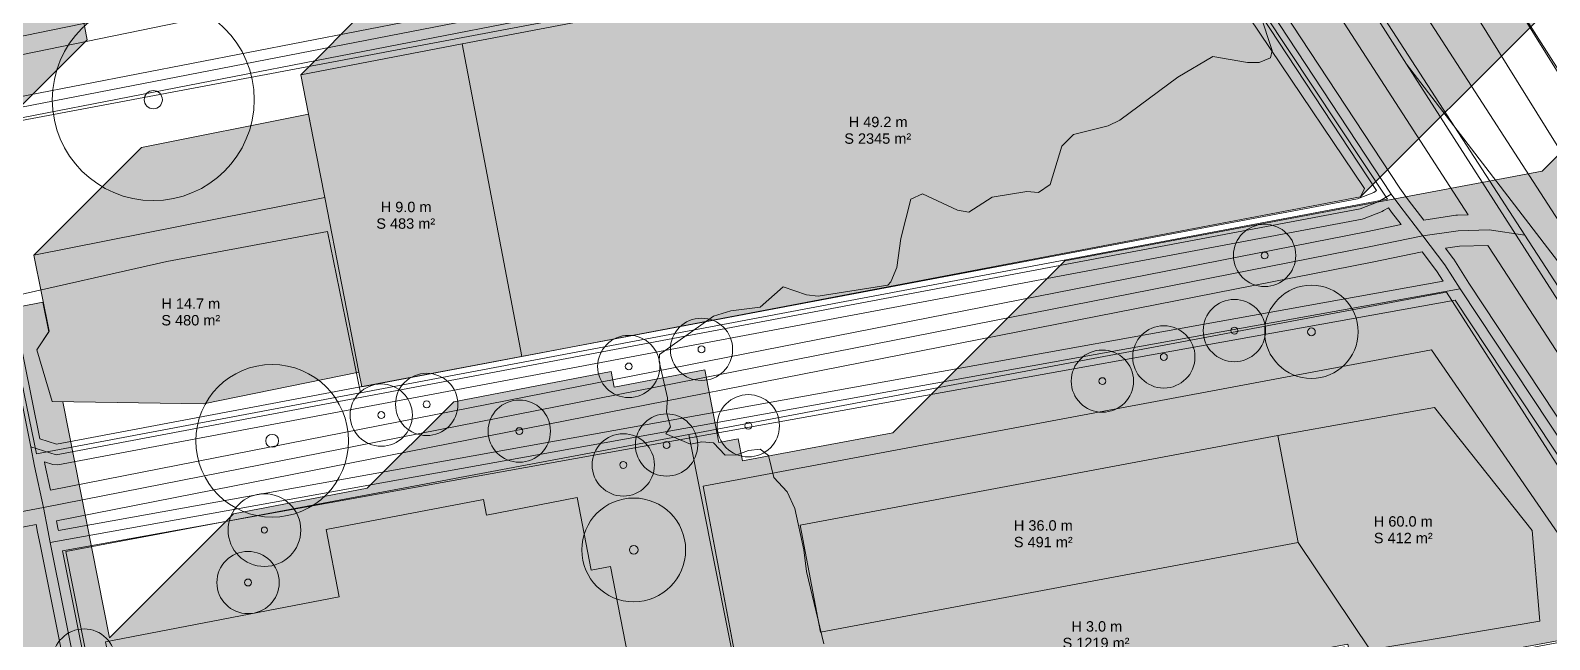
# Model space of a CAD drawing. Header units: metres. Extents: x -8 to 1190, y -11 to 1223.
# Drawn here: x 875.7 to 1022, y 457.4 to 516.1 of the extents above; entities that cross this region are included whole.
import ezdxf

# ---------------------------------------------------------------- set-up
doc = ezdxf.new("R2010")
doc.units = ezdxf.units.M
doc.header["$MEASUREMENT"] = 0
for name, color, linetype, lineweight, true_color in [('TPX_BUILDING_AREAS_TEXT', 7, 'CONTINUOUS', 0, 0x000000), ('TPX_BUILDING_HEIGHTS_TEXT', 7, 'CONTINUOUS', 0, 0x000000), ('TPX_BUILDINGS', 7, 'CONTINUOUS', 0, 0x000000), ('TPX_BUILDINGS_HATCH', 7, 'CONTINUOUS', 0, 0xf0f0f0), ('TPX_BUILDINGS_SHADOWS_HATCH', 7, 'CONTINUOUS', 0, 0x000000), ('TPX_BUILDINGS_SHADOWS_OUTLINES', 7, 'CONTINUOUS', 0, 0x000000), ('TPX_CADASTRES', 7, 'CONTINUOUS', 0, 0x646464), ('TPX_CONTOUR_LINES_5M', 7, 'CONTINUOUS', 0, 0x969696), ('TPX_RAILWAYS_AXES', 7, 'CONTINUOUS', 0, 0x464646), ('TPX_ROADS_AXES', 7, 'CONTINUOUS', 0, 0x323232), ('TPX_ROADS_CONTOURS', 7, 'CONTINUOUS', 0, 0x646464), ('TPX_VEGETATION_TREES_INDIVIDUAL', 7, 'CONTINUOUS', 0, 0x136734)]:
    doc.layers.add(name, color=color, linetype=linetype, lineweight=lineweight, true_color=true_color)
doc.styles.add('TPX_TEXTE', font='arial.ttf')

# ---------------------------------------------------------------- blocks, each defined once
blk = doc.blocks.new('TREETR003_CR030')
at = {"layer": 'TPX_VEGETATION_TREES_INDIVIDUAL'}
for radius in [3, 0.3333333333333333]:
    blk.add_circle((0, 0, 0.0361), radius, dxfattribs=at)
blk = doc.blocks.new('TREETR003_CR035')
at = {"layer": 'TPX_VEGETATION_TREES_INDIVIDUAL'}
for radius in [3.5, 0.2916666666666667]:
    blk.add_circle((0, 0, 0.0361), radius, dxfattribs=at)
blk = doc.blocks.new('TREETR004_CR045')
at = {"layer": 'TPX_VEGETATION_TREES_INDIVIDUAL'}
for radius in [4.5, 0.375]:
    blk.add_circle((0, 0, 0.0361), radius, dxfattribs=at)
blk = doc.blocks.new('TREETR009_CR097')
at = {"layer": 'TPX_VEGETATION_TREES_INDIVIDUAL'}
for radius in [9.72, 0.875]:
    blk.add_circle((0, 0, 0.0361), radius, dxfattribs=at)
blk = doc.blocks.new('TREETR004_CR050')
at = {"layer": 'TPX_VEGETATION_TREES_INDIVIDUAL'}
for radius in [5, 0.4166666666666667]:
    blk.add_circle((0, 0, 0.0361), radius, dxfattribs=at)
blk = doc.blocks.new('TREETR006_CR074')
at = {"layer": 'TPX_VEGETATION_TREES_INDIVIDUAL'}
for radius in [7.35, 0.625]:
    blk.add_circle((0, 0, 0.0361), radius, dxfattribs=at)

msp = doc.modelspace()

# ---------------------------------------------------------------- hatches: boundary and pattern name
at = {"layer": 'TPX_BUILDINGS_HATCH'}
for points in [[(986.0196876041591, 527.8435187018476), (917.2893666736782, 514.7611946738325), (923.0494250766933, 484.6472143805586), (1003.7763356678188, 500.0185370123945), (1004.1827029697597, 500.85086771612987), (986.0196876041591, 527.8435187018476)], [(917.2893666736782, 514.7611946738325), (901.7662095539272, 511.80157896643505), (903.2056092731655, 504.3851370490156), (904.0654000751674, 499.97348829871044), (907.3632268421352, 483.1451010382734), (907.6434096805751, 481.73824736243114), (923.0494250766933, 484.6472143805586), (917.2893666736782, 514.7611946738325)], [(904.0654000751674, 499.97348829871044), (876.0457057468593, 494.4000172293745), (877.5323295108974, 487.07526632910594), (876.3576821796596, 485.30224272375926), (877.8306073658168, 480.298745600041), (892.4052772037685, 480.088691202458), (907.3632268421352, 483.1451010382734), (904.0654000751674, 499.97348829871044)], [(1010.9061803333461, 479.721259561833), (995.831180524081, 477.0513081229292), (997.7812289707363, 466.740377870854), (1004.7237538807094, 456.39883467322215), (1021.0547790043056, 459.1464371359907), (1020.31801218912, 467.8908791220747), (1010.9061803333461, 479.721259561833)], [(995.831180524081, 477.0513081229292), (949.8526048175991, 468.4035849249922), (951.8025931827724, 458.0926432288252), (997.7812289707363, 466.740377870854), (995.831180524081, 477.0513081229292)], [(905.446526478976, 461.4849257147871), (882.9669351093471, 457.17220827704296), (885.931766461581, 441.8647980368696), (886.72248358652, 442.01678415900096), (886.8826999180019, 441.19152304297313), (888.1640567295253, 440.2854876196943), (889.7210235111415, 440.58368918066844), (890.6869029514492, 441.9277281439863), (890.5266866199672, 442.75298926001415), (908.4088305942714, 446.1884245551191), (909.560769032687, 440.2461609519087), (933.4372653476894, 444.84241434698924), (931.6371564380825, 454.15304419165477), (933.5066308490932, 454.5134615576826), (931.5839824192226, 464.4165854132734), (929.7145108692348, 464.0561680472456), (928.356492947787, 471.05452963477), (919.6341609470546, 469.3768648779951), (919.3471478931606, 470.88567492133006), (904.1904944889247, 467.9780029929243), (905.446526478976, 461.4849257147871)]]:
    msp.add_hatch(color=256, dxfattribs=at).paths.add_polyline_path(points)
h = msp.add_hatch(color=256, dxfattribs=at)
h.paths.add_polyline_path([(1010.6331061832607, 485.29546972876415), (940.5030688755214, 472.15902945166454), (945.3899831287563, 446.25791403418407), (970.0803250782192, 450.90816351538524), (1002.5756062977016, 456.92777773505077), (1003.1997622959316, 453.5882677710615), (1017.5541219227016, 456.28385683661327), (1029.1152171604335, 458.447146860417), (1010.6331061832607, 485.29546972876415)])
h.paths.add_polyline_path([(949.8526048175991, 468.4035849249922), (995.831180524081, 477.0513081229292), (1010.9061803333461, 479.721259561833), (1020.31801218912, 467.8908791220747), (1021.0547790043056, 459.1464371359907), (1004.7237538807094, 456.39883467322215), (997.7812289707363, 466.740377870854), (951.8025931827724, 458.0926432288252), (949.8526048175991, 468.4035849249922)], flags=16)
at = {"layer": 'TPX_BUILDINGS_SHADOWS_HATCH'}
h = msp.add_hatch(color=256, dxfattribs=at)
h.paths.add_polyline_path([(908.1301698200405, 518.1655401862226), (901.7662229053676, 511.8015923178755), (917.2893638126552, 514.7612042105757), (986.0196847431362, 527.8435291922651), (1004.1827115528286, 500.8508743918501), (1003.7763556949794, 500.01855703955516), (1037.7371215336025, 533.9793228781782), (1037.2466487400234, 536.5788626349531), (1096.4590911380947, 547.670158830937), (1101.9840716831386, 518.4097733176313), (1098.6993312351406, 517.8074898398481), (1099.2198628894985, 515.0534443533979), (1118.1522664539516, 533.9858469641767), (1117.7104253284633, 533.9032778418623), (1114.5250682346523, 550.8733000434004), (1129.3136767856777, 553.6255573905073), (1136.7425479404628, 555.0558771765791), (1142.459505032748, 556.1513924277388), (1148.2824925892055, 557.2719254172407), (1154.3226823322475, 558.4206890738569), (1159.7185344211757, 559.4174503958784), (1167.0246171467006, 560.7843098319136), (1170.5295619480312, 561.4385580695234), (1173.8040093891323, 543.5804648078047), (1177.339535664767, 547.1159901297651), (1176.9047412388027, 549.4872660315596), (1180.9490031711757, 553.5315279639326), (1177.6312207691371, 571.3909020102583), (1170.3251380436122, 570.0240416205488), (1166.294629048556, 565.993533579167), (1160.8987769596279, 564.9967722571455), (1160.6159343235195, 564.7139296210371), (1154.5757445804775, 563.5651659644209), (1154.5050334446132, 563.494455782231), (1149.0073937885463, 562.4365296042524), (1148.9648894779384, 562.6567654288374), (1144.631645154208, 561.8264040625654), (1144.450014065951, 562.7633309043013), (1137.021142911166, 561.3330120719038), (1134.1927155964077, 558.5045847571455), (1125.3236770145595, 556.8540043509565), (1122.5760640613735, 571.4054312384687), (1111.5793752186, 569.4188189185224), (1111.227604817599, 571.3539747870527), (1095.7398423664272, 568.4529080069624), (1100.5716342441738, 573.2847008383833), (1098.8527926914394, 582.3958649314009), (1092.768044423312, 581.2613243735395), (1091.2925500385463, 589.0687203085981), (1096.0301656238735, 593.8063358939253), (1094.4313001148403, 602.3359083808027), (1093.1527175419033, 602.0967106497847), (1101.5439738743007, 610.4879669821821), (1100.1456078998744, 617.9486174262129), (1103.8635711185634, 621.6665806449018), (1100.7489757053554, 638.7968506491743), (1107.1578130237758, 639.9520172751509), (1106.8210935108364, 641.8173288977705), (1113.338538121432, 642.9866137183271), (1113.6726989261806, 641.1321949637495), (1121.1709765903652, 642.4868349707685), (1120.8368253223598, 644.3412451422773), (1127.3542689792812, 645.5105423606001), (1127.688433598727, 643.6561236060224), (1131.7771043293178, 644.3905338919722), (1131.4403790943325, 646.2558445609175), (1138.476797055453, 647.5245680487715), (1138.8135356418788, 645.6592497504316), (1142.3643464557827, 646.3013004935347), (1142.0276183597744, 648.16661116248), (1149.0558795444667, 649.4334196723066), (1149.4007768146694, 647.5700258887373), (1152.3077058307827, 648.0947041190229), (1153.5033444873989, 648.7565159476362), (1155.9505729191005, 644.2590603507124), (1154.754936169833, 643.59723326331), (1155.362858723849, 640.2539095557295), (1156.321812581271, 640.42260309821), (1157.5402459613979, 633.7250208533369), (1156.573129605502, 633.5543846762739), (1157.1077994816005, 630.6310553229414), (1157.5863351337612, 627.9821695960127), (1158.5534467212856, 628.1527876532637), (1159.9796638004482, 620.3189558661543), (1161.6611928455532, 611.0378822959028), (1168.2372779361904, 617.6139664328657), (1166.5557488910854, 626.8950400031172), (1171.8590497486293, 632.1983408606611), (1170.43284220621, 640.0321716940962), (1169.4657210819423, 639.8615526831709), (1168.987183522433, 642.5104479468428), (1168.575664471835, 644.7604384100996), (1169.419631909579, 645.6044058478437), (1168.2012090198696, 652.3019871390425), (1167.2422446720302, 652.1332926428877), (1166.7164515964687, 655.0249380744062), (1167.829959820956, 656.1384462988935), (1165.3827428333461, 660.635900942143), (1164.1871032230556, 659.9740881598555), (1161.2801627628505, 659.4494080222212), (1160.935275029391, 661.3128037131391), (1153.9070224277675, 660.0460066474043), (1151.5556430332363, 657.694627252873), (1150.69292159006, 657.5386318839155), (1150.3561925403774, 659.403952089604), (1143.3197831623256, 658.1352409995161), (1140.9723262302577, 655.7877840674482), (1139.5678195469081, 655.5355057395063), (1139.2336644642055, 657.3899264014326), (1136.2593841068447, 656.8563141501509), (1135.3929004184902, 661.4466538107954), (1127.698386143893, 660.0112423575483), (1127.5788497440517, 660.6274590170942), (1124.024991940707, 659.9617085135542), (1102.2415303699672, 655.8886894858442), (1101.5415315143764, 659.6065354025923), (1089.6857966892421, 657.3902096427046), (1088.6186837665737, 663.0362467444502), (1085.4278745166957, 679.9934477484785), (1079.2954539768398, 678.8345150626265), (1043.1622972004116, 642.7013573325239), (1033.902716588229, 640.9658503211103), (1019.4777507297695, 626.5408844626509), (1028.7373179905117, 628.2763895667158), (1034.8697375766933, 629.4353232062422), (1079.7626399509609, 637.8276562369429), (1084.834773015231, 610.8885273612104), (1086.1449021808803, 603.947912660893), (1087.5432672016323, 596.487261263188), (1080.3414487354457, 595.1438688910566), (1079.22856612131, 594.0309862769209), (1087.7137832157314, 595.61840387946), (1089.312659215182, 587.0888313925825), (1090.8387164585292, 579.0138868964277), (1084.9998702518642, 577.924155679997), (1084.3447999469936, 581.3944630301557), (1083.092218350619, 581.1565136588179), (1082.2293748371303, 585.7630715048872), (1080.8355674259365, 585.5033135092817), (1079.7275247089565, 591.3831104910932), (1077.6151360981166, 590.9900526679121), (1068.988446187228, 582.3633627570234), (1074.531074475497, 583.3946947730146), (1078.2643022052944, 563.4814486182295), (1070.576204251498, 562.1281027472578), (1062.816393803805, 560.6773132956587), (1061.0129289142787, 560.3451342261396), (1037.9007958881557, 537.2330031073652), (1020.809340428561, 562.6331734335981), (952.07901949808, 549.5508484519087), (923.6533269397914, 521.1251558936201), (908.1301698200405, 518.1655401862226)])
h.paths.add_polyline_path([(1077.606926869601, 572.5092901862226), (1079.000743817538, 572.7690596259199), (1077.8504275791347, 578.8497862494551), (1082.969403218478, 579.8157152808271), (1084.1223067753017, 573.7240814841352), (1091.5695905201137, 575.1126751578413), (1093.2884425632656, 566.0015091574751), (1085.8355502597988, 564.6000675833784), (1079.3283366672695, 563.3872141516767), (1077.606926869601, 572.5092901862226)], flags=16)
for points in [[(829.103020619601, 484.2502722418867), (797.9277114383876, 453.0749630606733), (813.3174466602504, 455.979861704167), (814.163453053683, 451.55344530707225), (815.1388005726039, 446.4325928366743), (813.8917779438198, 446.20749136572704), (815.0397443287075, 440.1722569144331), (816.9851884357631, 440.53905817633495), (819.329546879977, 428.2268042243086), (817.3948211185634, 427.8510079062544), (818.5504989139736, 421.7830691016279), (819.7867917530239, 422.0171293891035), (821.6081428043544, 412.4698576605879), (840.272438954562, 431.1341528571211), (838.3630046360195, 430.75985952978954), (833.6173257343471, 454.749540773686), (836.4651069156826, 455.3061728156172), (834.7746943943202, 463.86016031866893), (854.875297497958, 467.81875654822215), (862.2950992099941, 430.3748297370039), (861.9229268543422, 430.31004282599315), (863.3743228428066, 422.9885058081709), (885.3344583027065, 444.94864031439647), (882.9669246189296, 457.17220732336864), (905.4465140812099, 461.48493429785594), (904.1904839985073, 467.97800203925), (919.347145985812, 470.88568541174755), (919.6341685764492, 469.3768772757612), (928.3564910404384, 471.0545401251875), (929.7145184986293, 464.0561804450117), (931.583980511874, 464.4165959036909), (933.5066384784877, 454.5134720481001), (931.6371678821743, 454.15303656226024), (933.4372729770839, 444.8424229300581), (943.7174243442714, 455.1225733435713), (940.5030583851039, 472.1590284979902), (1010.633104275912, 485.2954802191816), (1029.1152238361537, 458.4471544898115), (1031.2365369312465, 460.5684675849043), (1027.6650228016078, 465.7566828406416), (1063.4811849109828, 501.57284399634227), (1062.796720456332, 509.6965202963911), (1044.3514699451625, 506.24122377997264), (1042.4282330982387, 509.1016831076704), (1041.237692784518, 515.4261002219282), (1040.40159888193, 519.8574442542158), (1038.2575873844326, 519.4777149832807), (1021.2870244495571, 502.50715204840526), (975.3084487430751, 493.85942980414256), (958.7499331943691, 477.3009133017622), (944.3003844730556, 474.5942892706953), (943.8876399509609, 476.720243898686), (942.0181684009731, 476.3598265326582), (940.6601504795253, 483.3581881201826), (931.9378184787929, 481.6805233634077), (931.6508054248989, 483.18933340674266), (916.494152020663, 480.2816614783369), (908.1614779941738, 471.94898745184764), (895.2705926410854, 469.47586676245555), (883.3437480442226, 457.5490240729414), (878.8386020176113, 480.284208742436), (877.8306064121425, 480.29873606329784), (876.3576716892421, 485.30224081641063), (877.5019778721035, 487.02947374945506), (876.9370307438076, 489.88047739630565), (856.8364352695644, 485.92189451819286), (855.1373557560146, 484.22281405096874), (854.7844361774623, 486.07822653418407), (855.8681430332363, 487.161933389958), (855.4432992450893, 489.3924784339033), (881.2084035389125, 515.1575817740522), (873.9861039631069, 552.150440660771), (873.3181857578456, 552.0298952735029), (870.5524415485561, 551.5271238959394), (863.6898097507656, 550.2881550467573), (862.2932462207973, 557.6797022498213), (855.2608670704067, 556.3210568106733), (821.6025981418788, 522.6627869284712), (838.8625401966274, 525.9973807013594), (847.5501288883388, 481.49930903082713), (830.2926387302577, 478.1537727988325), (829.103020619601, 484.2502722418867)], [(886.4401750080287, 504.79448744421825), (876.0457181446254, 494.4000305808149), (904.0653876774013, 499.9734968817793), (903.205598782748, 504.385135141667), (902.5059251300991, 507.9901680625044), (886.4401750080287, 504.79448744421825)]]:
    msp.add_hatch(color=256, dxfattribs=at).paths.add_polyline_path(points)

# ---------------------------------------------------------------- linework, layer by layer
at = {"layer": 'TPX_BUILDINGS', "elevation": 0.042100000000000005}
for points in [[(986.0196876041591, 527.8435187018476), (917.2893666736782, 514.7611946738325), (923.0494250766933, 484.6472143805586), (1003.7763356678188, 500.0185370123945), (1004.1827029697597, 500.85086771612987)], [(917.2893666736782, 514.7611946738325), (901.7662095539272, 511.80157896643505), (903.2056092731655, 504.3851370490156), (904.0654000751674, 499.97348829871044), (907.3632268421352, 483.1451010382734), (907.6434096805751, 481.73824736243114), (923.0494250766933, 484.6472143805586)], [(904.0654000751674, 499.97348829871044), (876.0457057468593, 494.4000172293745), (877.5323295108974, 487.07526632910594), (876.3576821796596, 485.30224272375926), (877.8306073658168, 480.298745600041), (892.4052772037685, 480.088691202458), (907.3632268421352, 483.1451010382734)], [(1010.6331061832607, 485.29546972876415), (940.5030688755214, 472.15902945166454), (945.3899831287563, 446.25791403418407), (970.0803250782192, 450.90816351538524), (1002.5756062977016, 456.92777773505077), (1003.1997622959316, 453.5882677710615), (1017.5541219227016, 456.28385683661327), (1029.1152171604335, 458.447146860417)], [(949.8526048175991, 468.4035849249922), (995.831180524081, 477.0513081229292), (1010.9061803333461, 479.721259561833), (1020.31801218912, 467.8908791220747), (1021.0547790043056, 459.1464371359907), (1004.7237538807094, 456.39883467322215), (997.7812289707363, 466.740377870854), (951.8025931827724, 458.0926432288252)], [(1010.9061803333461, 479.721259561833), (995.831180524081, 477.0513081229292), (997.7812289707363, 466.740377870854), (1004.7237538807094, 456.39883467322215), (1021.0547790043056, 459.1464371359907), (1020.31801218912, 467.8908791220747)], [(995.831180524081, 477.0513081229292), (949.8526048175991, 468.4035849249922), (951.8025931827724, 458.0926432288252), (997.7812289707363, 466.740377870854)], [(905.446526478976, 461.4849257147871), (882.9669351093471, 457.17220827704296), (885.931766461581, 441.8647980368696), (886.72248358652, 442.01678415900096), (886.8826999180019, 441.19152304297313), (888.1640567295253, 440.2854876196943), (889.7210235111415, 440.58368918066844), (890.6869029514492, 441.9277281439863), (890.5266866199672, 442.75298926001415), (908.4088305942714, 446.1884245551191), (909.560769032687, 440.2461609519087), (933.4372653476894, 444.84241434698924), (931.6371564380825, 454.15304419165477), (933.5066308490932, 454.5134615576826), (931.5839824192226, 464.4165854132734), (929.7145108692348, 464.0561680472456), (928.356492947787, 471.05452963477), (919.6341609470546, 469.3768648779951), (919.3471478931606, 470.88567492133006), (904.1904944889247, 467.9780029929243)]]:
    msp.add_lwpolyline(points, close=True, dxfattribs=at)
at = {"layer": 'TPX_BUILDINGS_SHADOWS_OUTLINES', "elevation": 0.0391}
for points in [[(855.4432992450893, 489.3924784339033), (881.2084035389125, 515.1575817740522), (873.9861039631069, 552.150440660771)], [(908.1301698200405, 518.1655401862226), (901.7662229053676, 511.8015923178755), (917.2893638126552, 514.7612042105757), (986.0196847431362, 527.8435291922651), (1004.1827115528286, 500.8508743918501), (1003.7763556949794, 500.01855703955516), (1037.7371215336025, 533.9793228781782)], [(1038.2575873844326, 519.4777149832807), (1021.2870244495571, 502.50715204840526), (975.3084487430751, 493.85942980414256), (958.7499331943691, 477.3009133017622), (944.3003844730556, 474.5942892706953), (943.8876399509609, 476.720243898686), (942.0181684009731, 476.3598265326582), (940.6601504795253, 483.3581881201826), (931.9378184787929, 481.6805233634077), (931.6508054248989, 483.18933340674266), (916.494152020663, 480.2816614783369), (908.1614779941738, 471.94898745184764), (895.2705926410854, 469.47586676245555), (883.3437480442226, 457.5490240729414), (878.8386020176113, 480.284208742436), (877.8306064121425, 480.29873606329784), (876.3576716892421, 485.30224081641063), (877.5019778721035, 487.02947374945506), (876.9370307438076, 489.88047739630565), (856.8364352695644, 485.92189451819286)], [(863.3743228428066, 422.9885058081709), (885.3344583027065, 444.94864031439647), (882.9669246189296, 457.17220732336864), (905.4465140812099, 461.48493429785594), (904.1904839985073, 467.97800203925), (919.347145985812, 470.88568541174755), (919.6341685764492, 469.3768772757612), (928.3564910404384, 471.0545401251875), (929.7145184986293, 464.0561804450117), (931.583980511874, 464.4165959036909), (933.5066384784877, 454.5134720481001), (931.6371678821743, 454.15303656226024), (933.4372729770839, 444.8424229300581), (943.7174243442714, 455.1225733435713), (940.5030583851039, 472.1590284979902), (1010.633104275912, 485.2954802191816), (1029.1152238361537, 458.4471544898115)]]:
    msp.add_lwpolyline(points, dxfattribs=at)
msp.add_lwpolyline([(886.4401750080287, 504.79448744421825), (876.0457181446254, 494.4000305808149), (904.0653876774013, 499.9734968817793), (903.205598782748, 504.385135141667), (902.5059251300991, 507.9901680625044)], close=True, dxfattribs=at)
at = {"layer": 'TPX_CADASTRES', "elevation": 0.024099999999999996}
for points in [[(987.3382853977382, 528.592353311833), (869.9018554203212, 506.46958872443065), (873.09353537485, 490.909284082707), (873.2267779819667, 490.2593578970991), (888.8658313266933, 493.7968926108442), (904.3244580738246, 496.70908018713817), (907.513197850436, 481.16279741888866), (1006.40030856058, 499.804511514958)], [(888.8658313266933, 493.7968926108442), (873.2267779819667, 490.2593578970991), (876.2996978275478, 475.27840277319774), (907.4869622699916, 481.1578631079756), (907.513197850436, 481.16279741888866), (904.3244580738246, 496.70908018713817)], [(1011.0064000599086, 490.6399950659834), (939.1304292194545, 477.1308760321699), (945.3177308551967, 445.98297449713573), (969.6120614521205, 450.5492348349653), (1002.2550076954067, 456.6844648993574), (1003.1414927951992, 453.37118193274364), (1032.5390519611537, 458.9331612265669), (1019.5943383686244, 479.1171688712202), (1012.0754346363246, 490.84100672369823)], [(939.1304292194545, 477.1308760321699), (879.1299037449062, 465.8532948172651), (887.203552197665, 425.2097963965498), (971.3688048832119, 441.1339440024458), (969.6120614521205, 450.5492348349653), (945.3177308551967, 445.98297449713573)]]:
    msp.add_lwpolyline(points, close=True, dxfattribs=at)
at = {"layer": 'TPX_CONTOUR_LINES_5M', "elevation": 0.04810000000000001}
msp.add_lwpolyline([(952.1218060213141, 456.97201929055154), (950.441956382012, 463.9433696991764), (950.2069607018493, 466.0347748217173), (949.3295632253867, 470.0067414790392), (948.6051427845377, 471.61185514880344), (947.2912711256649, 473.00612523034215), (946.7979892925359, 475.0975303533487), (945.9770162098575, 475.72810406656936), (944.8595005380921, 475.60065734386444), (943.7419848660938, 475.18191650602967), (942.6244691943284, 475.1311114160344), (941.506953522563, 476.33191411057487), (940.3894378507975, 476.4314223001711), (939.2719221787993, 476.1990469880402), (936.8973714625463, 477.1889354758896), (937.3681791226845, 477.8860705164261), (936.9741866902914, 479.2803405984305), (937.0735710253939, 480.6746106799692), (936.2523544789292, 484.16028588451445), (936.2845908857416, 484.85742092551664), (941.506953522563, 488.54262641631067), (943.15109432186, 489.0402311705984), (945.9770162098575, 489.4120772550814), (948.2120475536212, 491.3648370397277), (950.4470788971521, 490.57653093058616), (951.5645945691504, 490.4760343050584), (958.2696885999758, 491.5343872033991), (958.5862051874865, 491.8287713341415), (959.142341470113, 493.2230414156802), (959.5190832747612, 496.0115815792233), (960.5047199437395, 499.7988928873092), (961.6222356155049, 500.3318864754401), (964.974782631034, 498.76331096794456), (966.0922983030323, 498.5620423266664), (968.3273296465632, 500.0024449941702), (971.6798766620923, 500.54864524072036), (972.7973923338577, 500.4435801994987), (973.914908005856, 501.21095960075036), (975.0324236776214, 504.91767502063885), (976.1499393493868, 506.03723617689684), (979.502486364916, 506.88380934484303), (980.6200020369142, 507.43308519991115), (986.2075803959742, 511.5623438041657), (989.5601274115033, 513.5410853074864), (992.9126744270325, 512.9700326332822), (994.0301900987979, 512.9890872896649), (995.1362590345088, 513.4399576010182), (995.2912113792263, 514.1370926420204), (994.1456993620377, 517.6227678461)], dxfattribs=at)
at = {"layer": 'TPX_RAILWAYS_AXES', "elevation": 0.0331}
for points in [[(503.25118148187175, 1218.5920520476066), (847.1868695006706, 744.7246738127433), (946.9901646361686, 607.1978183439933), (968.4232624755241, 575.4299655607902), (1008.2223919616081, 512.8163715056144)], [(518.2975878869183, 1218.592051887419), (609.328029171098, 1092.0908617018722), (678.7639460717328, 999.5516122817062), (785.1222148095258, 851.4070543288253), (856.5237193261273, 751.460917854216), (956.5001254235394, 613.8944429396652), (977.5271411095746, 581.9502672194503), (1015.0536456261761, 517.3276666640304), (1038.8146472130902, 479.1240076064132), (1073.1148257409222, 426.5021051405929), (1107.40457488643, 373.8892892836593), (1143.5052790795453, 319.14906253805384), (1184.566611782182, 257.827990913298)], [(1184.56661216449, 264.6357416785322), (1146.6442889375612, 321.2819637930952), (1110.5354098482057, 376.0202507651411), (1076.243068615906, 428.64395281439647), (1041.9454421205446, 481.25493666296825), (1018.2642220659181, 519.3393206275068), (980.5223368806764, 584.2908482230268)], [(1008.2223922745325, 512.8163704550825), (1032.5556242004968, 474.8512482321821), (1066.8450357452966, 422.23829504614696), (1101.1429025665857, 369.62737318640575), (1137.2435638443567, 314.88711496954784), (1178.3819543854333, 253.42969557410106), (1184.5666124359705, 244.1992821372114)], [(1008.2223928496242, 512.8163704550825), (1035.683851055801, 476.9930767691694), (1069.975852780044, 424.3692383444868), (1104.2737396284938, 371.75833078986034), (1140.3744209334254, 317.0180887854658), (1181.5102632567286, 255.57158800726756), (1184.5666120573878, 251.009496179875)]]:
    msp.add_lwpolyline(points, dxfattribs=at)
at = {"layer": 'TPX_ROADS_AXES', "elevation": 0.030099999999999995}
for points in [[(1109.412609051913, 552.544104067143), (1104.9877023212612, 551.5923094428144), (1100.5735234729946, 550.6315407431684), (1098.4551248066127, 550.304415193852), (1034.3406753055751, 539.9554733908735), (1031.4933614246547, 539.4334044135176), (1028.4666919223964, 539.0876688635908), (1025.640913914889, 538.7663082755171), (1020.5208758823574, 537.2938570654951), (1012.1625480167568, 535.4602827704512), (1006.5887746326625, 533.9038233435713), (1000.6752528659999, 532.9116396582685), (996.381359051913, 532.2439760840498), (988.7627496235073, 530.8150677359663), (986.9151906482875, 530.4713101065718), (981.2171029560268, 529.3688559210859), (966.1768722049892, 526.4424709952436), (869.3731793873012, 507.6131004965864), (867.2520350925624, 506.85961958533153)], [(992.5544347278774, 538.4298014319502), (996.381359051913, 532.2439760840498), (1019.6022586338222, 496.3294443762861)], [(986.9151906482875, 530.4713101065718), (1006.7480544559658, 500.3052677786909), (1007.5790624134243, 499.1549276984297)], [(941.2092418186367, 529.137519327458), (868.4382724277675, 514.2049336112104), (858.4136523716152, 512.4272846854292)], [(902.0207194797695, 344.04974791174755), (900.6478375904262, 352.4254898703657), (899.320794057101, 360.5703882849775), (898.7981252186, 363.15133520727977), (898.1186122409999, 366.39723631506786), (887.453702878207, 417.16075655585155), (887.1096896640956, 418.8747610724531), (886.5245952121913, 422.0853953040205), (885.9193744175136, 425.4178623831831), (885.7741431705654, 426.14309164648876), (877.6356400959194, 466.74312445288524), (877.3931455127895, 467.91721388464794), (876.9793509952724, 470.10957476263866), (876.1357221119106, 474.0877556479536), (875.7664384357631, 475.94539496069774), (869.3731793873012, 507.6131004965864), (869.0390910618007, 509.4675326026045), (868.4382724277675, 514.2049336112104), (867.5944108478725, 520.9218077338301)], [(875.7664384357631, 475.94539496069774), (878.1934804432094, 475.18301340704784), (1003.7699031345546, 498.87778708105907), (1005.5025605671108, 499.562679735478), (1006.7480544559658, 500.3052677786909)], [(1038.1809873096645, 446.25896402960643), (1037.824525784701, 448.0620922720991), (1037.361110638827, 450.8296284354292), (1036.8090219013393, 454.08257338171825), (1036.706165265292, 454.5186066306196), (1036.3615951053798, 455.97931906348094), (1035.7397126667202, 457.3746142066084), (1013.3781184665859, 491.17885824805126), (1011.9221372120082, 493.48210951453075), (1009.7920026294887, 496.27074858313426), (1007.5790624134243, 499.1549276984297)], [(867.2817258350551, 468.2594618475996), (876.9793509952724, 470.10957476263866), (1004.6364602558315, 495.2042050040327), (1009.7920026294887, 496.27074858313426), (1013.1866015903652, 496.7723087943159), (1016.1882953159511, 496.8589796698652), (1019.6022586338222, 496.3294443762861)], [(1019.6022586338222, 496.3294443762861), (1038.7024201862514, 466.93419977789745), (1049.0558070652187, 450.93011328345165)], [(877.6356400959194, 466.74312445288524), (1013.3781184665859, 491.17885824805126)]]:
    msp.add_lwpolyline(points, dxfattribs=at)
at = {"layer": 'TPX_ROADS_CONTOURS', "elevation": 0.027099999999999996}
for points in [[(1000.7630296391435, 531.9132717354223), (1000.8407226246782, 531.9254253609106), (1006.7542443913408, 532.9176090462133), (1006.8577323597856, 532.940671752207), (1009.2003102940507, 533.5948303444311), (1012.1436658543535, 529.0962265236303), (1031.705492560286, 498.36955530475825), (1031.7260528248735, 498.337644408457), (1084.045947615523, 418.0909879906103), (1084.0868354481645, 418.0296953422949), (1095.0634275120683, 401.94466860126704), (1091.8226667088456, 400.7737749321386), (1088.6992269200273, 400.2946193916723), (1086.4212604206987, 399.91591341327876), (1086.1318126362748, 400.3544090492651), (1082.1702676457353, 406.12830908130854), (1051.9944873494096, 452.83120806049556), (1041.641099516768, 468.83529455494136), (1022.5391746205278, 498.23326666187495)], [(988.5773664158769, 529.7634132606909), (993.2576137227006, 530.6406658394262), (993.4421945256181, 530.3436306221411), (1014.1596589726396, 498.3010299904272), (1013.1433082264848, 498.27168352436274), (1012.9673534077592, 498.25619871448725), (1009.8791604680009, 497.79991133045405), (1008.3812175435014, 499.7522180778906), (1007.5715509098954, 500.8730161888525)], [(870.552705351729, 506.8237884743139), (966.3678613347001, 525.4608791572973), (981.4076381367631, 528.3871753914282), (986.4475579899736, 529.3622873527929), (1005.3384090107866, 500.6290605766699), (1005.0598340672441, 500.46296770405024), (1003.4908824604936, 499.8427847130224), (878.2541986149736, 476.2121160728857), (876.6297488850541, 476.7223871452734)], [(877.0761590641923, 474.4858110649511), (877.8937984150834, 474.2289751274511), (878.3788972538896, 474.20035345386714), (1003.9553199452348, 497.89512712787837), (1004.1375108403154, 497.947806189768), (1005.8701682728715, 498.63269884418696), (1006.0146670979448, 498.7037580711767), (1006.473658148665, 498.9774168236181), (1006.7856860798784, 498.54619581531733), (1007.6899467152543, 497.3676508171484), (1004.3398433369584, 496.67460424732417), (877.6494699162431, 471.7700136406347), (877.1152825993486, 474.28900511097163)], [(878.2388110798784, 468.8284500343725), (1004.9257903737016, 493.7323740227148), (1009.7157416981645, 494.72321016620845), (1011.1005483311601, 492.9103077156469), (1011.7392612141557, 491.8999117119238), (878.4178062123246, 467.8999994499609), (878.3742089909501, 468.11109049152583)], [(1011.9635177296586, 495.0753095848486), (1013.3183293980546, 495.27548677753657), (1016.0645843190141, 495.35478384327143), (1016.6630950612016, 494.4290989143774), (1035.7656512898393, 465.03015215229243), (1043.4176641148515, 453.2018030388281), (1043.2680459660478, 453.19686014484614), (1040.4620042485185, 452.93769438099116), (1040.3203864735551, 452.91776830982417), (1038.0927348774858, 452.4951732857153), (1037.794923369307, 454.2499006493017), (1037.6794524830766, 454.7481973869726), (1037.3348832768388, 456.2089088661596), (1037.2749810856767, 456.3864143593237), (1036.6530976933427, 457.7817095024511), (1036.5737453144975, 457.92632944416255), (1014.2178626698442, 491.7219408256933), (1012.7674108189531, 494.0164421303198), (1012.7168183964677, 494.08913595508784)], [(869.2849298161454, 467.11457903217524), (876.2752690953203, 468.4481962425634), (876.4104953450151, 467.73174459766597), (876.655708853621, 466.54376680683345), (884.7936492604204, 425.94654638599604), (884.937076155562, 425.23031980823725), (885.2730670613237, 423.38028509449214), (877.9807391804643, 422.0384281380102), (877.8288369816728, 422.83742792438716)]]:
    msp.add_lwpolyline(points, close=True, dxfattribs=at)
for points in [[(965.5302167576738, 527.3354309303686), (870.1775575322099, 508.78830225300044), (870.0278669041581, 509.6191986305639), (869.6415353459306, 512.6653784019873), (938.854740683455, 526.8679121239111)], [(1032.5499902409501, 451.4187105400488), (967.9686923664995, 439.1190412743017), (887.2389379185624, 423.7483490211889), (886.9032798451371, 425.59655268024653), (886.7546764058061, 426.3394478065893), (878.8165946644731, 465.93964083027095), (1012.9073224705644, 490.07803423237056), (1034.8600192707963, 456.8919246895239)]]:
    msp.add_lwpolyline(points, dxfattribs=at)

# ---------------------------------------------------------------- block references
at = {"layer": 'TPX_VEGETATION_TREES_INDIVIDUAL'}
for name, p in [('TREETR009_CR097', (887.5564548475668, 509.3942914288491, 0.0361)), ('TREETR003_CR030', (994.557770106243, 494.3844127142802, 0.0361)), ('TREETR004_CR045', (999.0654328942765, 487.02336455881596, 0.0361)), ('TREETR003_CR030', (991.6465506274253, 487.14541935781017, 0.0361)), ('TREETR003_CR030', (940.3418908517342, 485.33988614100963, 0.0361)), ('TREETR003_CR030', (984.8551507294178, 484.6073778178543, 0.0361)), ('TREETR003_CR030', (933.3413291131146, 483.6885920329951, 0.0361)), ('TREETR003_CR030', (978.938818244962, 482.275758579839, 0.0361)), ('TREETR006_CR074', (899.0044188932516, 476.5253258123994, 0.0361)), ('TREETR003_CR030', (913.8806245566811, 480.03426743252203, 0.0361)), ('TREETR003_CR030', (909.5052706485149, 479.00222281739116, 0.0361)), ('TREETR003_CR030', (922.8020253006835, 477.45844600116834, 0.0361)), ('TREETR003_CR030', (944.8495007851161, 477.9788107490167, 0.0361)), ('TREETR003_CR030', (936.973861243343, 476.1211007516831, 0.0361)), ('TREETR003_CR030', (932.8076593796723, 474.2023408310488, 0.0361)), ('TREETR003_CR035', (898.2615571066272, 467.92578123603016, 0.0361)), ('TREETR004_CR050', (933.8149765450507, 466.0156038701534, 0.0361)), ('TREETR003_CR030', (896.6820910975803, 462.87304261000827, 0.0361)), ('TREETR003_CR030', (880.892299505882, 455.4045057799667, 0.0361))]:
    msp.add_blockref(name, p, dxfattribs=at)

# ---------------------------------------------------------------- texts
at = {"layer": 'TPX_BUILDING_AREAS_TEXT', "style": 'TPX_TEXTE'}
for s, p in [('S 2345 m²', (954.0891705611651, 505.1472789564827, 0.04510000000000001)), ('S 483 m²', (909.0304563274173, 496.95637869710987, 0.04510000000000001)), ('S 480 m²', (888.3360534557374, 487.64363990915007, 0.04510000000000001)), ('S 491 m²', (970.4169020347252, 466.27197740366813, 0.04510000000000001)), ('S 412 m²', (1005.0756201801142, 466.66044247331035, 0.04510000000000001)), ('S 1219 m²', (975.10566276249, 456.5471883807797, 0.04510000000000001))]:
    msp.add_text(s, height=1, dxfattribs=at).set_placement(p)
at = {"layer": 'TPX_BUILDING_HEIGHTS_TEXT', "style": 'TPX_TEXTE'}
for s, p in [('H 49.2 m', (954.5141705611652, 506.7472789564827, 0.04510000000000001)), ('H 9.0 m', (909.4554563274172, 498.5563786971099, 0.04510000000000001)), ('H 14.7 m', (888.3360534557374, 489.2436399091501, 0.04510000000000001)), ('H 36.0 m', (970.4169020347252, 467.87197740366815, 0.04510000000000001)), ('H 60.0 m', (1005.0756201801142, 468.2604424733104, 0.04510000000000001)), ('H 3.0 m', (975.9556627624901, 458.1471883807797, 0.04510000000000001))]:
    msp.add_text(s, height=1, dxfattribs=at).set_placement(p)

doc.saveas('drawing.dxf')
